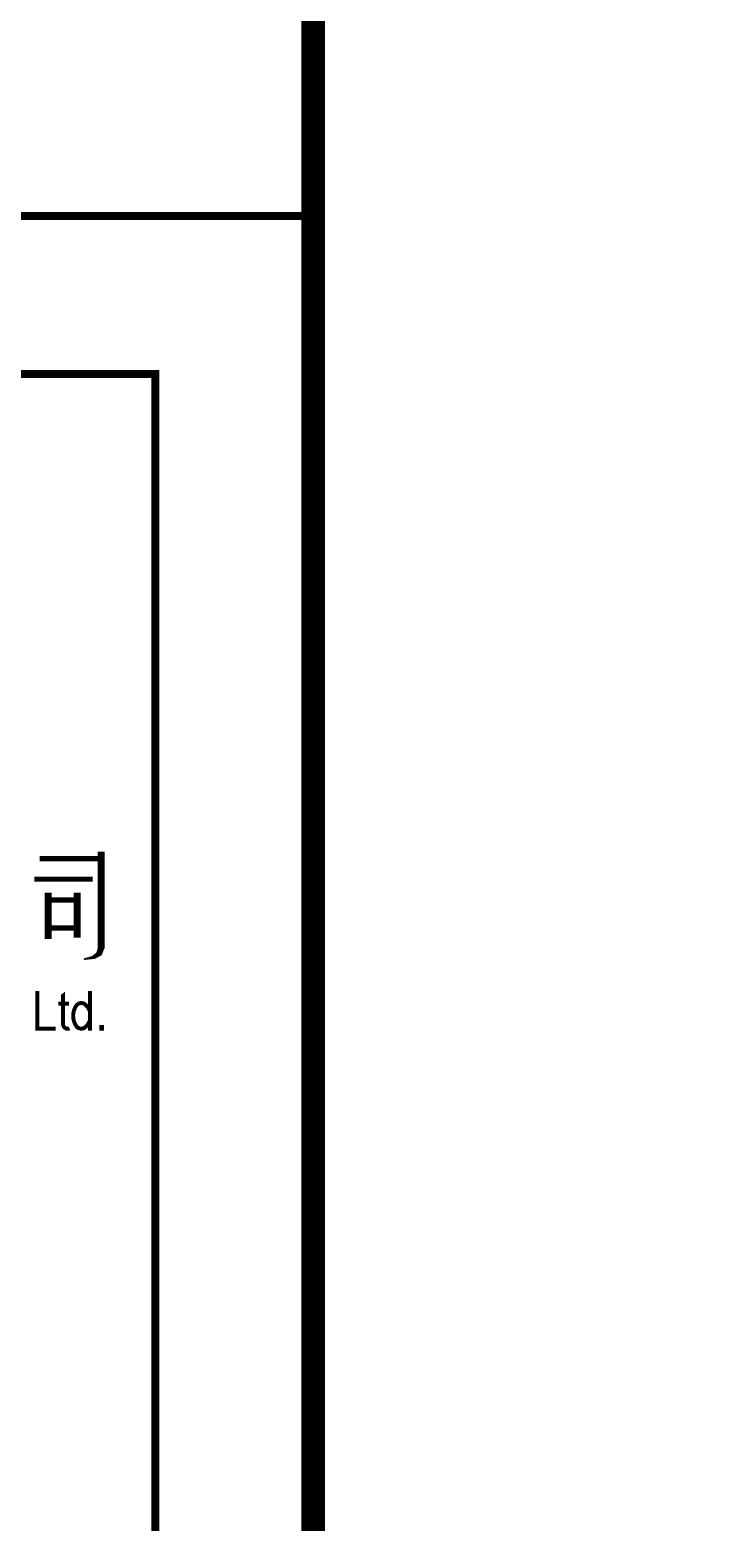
# Model space of a CAD drawing. Extents: x -160106 to 966792, y -663931 to 1550022.
# Drawn here: x -42759.9 to -42630.5, y -85813.4 to -85529.8 of the extents above; entities that cross this region are included whole.
import ezdxf
from ezdxf.enums import TextEntityAlignment as Align
from ezdxf.xclip import XClip

# ---------------------------------------------------------------- set-up
doc = ezdxf.new("R2010")
doc.units = 0
doc.layers.add('0-cxFrame', color=155, linetype='Continuous')
doc.layers.add('20剖面图$0$A-LIN-V', color=9, linetype='Continuous')
doc.layers.add('0-cxText', color=131, linetype='Continuous', lineweight=25)
doc.styles.add('cx_tuming', font='simhei.ttf')
doc.styles.add('cx_tuqian1', font='')
doc.styles.add('黑体', font='simhei.ttf', dxfattribs={"height": 12})
doc.styles.get('cx_tuqian1').set_extended_font_data('SimSun')

# ---------------------------------------------------------------- blocks, each defined once
blk = doc.blocks.new('zjcx_TT(Dragon)')
at = {"color": 7}
for points, const_width in [([(-343.7, -3025.6), (-343.7, -3636.9)], 43.3), ([(-733.8, -3070.7), (-343.7, -3070.7)], 32.5), ([(-767.7, -3200.3), (-397.8, -3200.3)], 32.5), ([(-678.8, -3286.4), (-678.8, -3579.5)], 43.3), ([(-495.7, -3286.4), (-495.7, -3571.2)], 43.3), ([(-678.8, -3332.3), (-495.7, -3332.3)], 32.5), ([(-678.8, -3510), (-495.7, -3510)], 32.5)]:
    blk.add_lwpolyline(points, dxfattribs=dict(at, const_width=const_width))
for points, const_width in [([(-747.5, -4159.9), (-747.5, -3907.9)], 25), ([(-413.7, -4159.9), (-413.7, -3907.9)], 25), ([(-584.5, -4117.5), (-584.5, -3932)], 25), ([(-615.7, -3989.4), (-546.2, -3989.4)], 25), ([(-339.5, -4159.9), (-339.5, -4124.7)], 30), ([(-742.7, -4147.4), (-632.3, -4147.4)], 25)]:
    blk.add_lwpolyline(points, dxfattribs=dict(const_width=const_width))
for points in [[(-584.6, -3938.3, 28, 0, 0), (-572, -3913.5, 25, 25, 0)], [(-441.3, -3997.1, 25, 20, -0.150596), (-414.9, -4047.8, 25, 25, 0)], [(-444.4, -4138.1, 25, 20, 0.200508), (-414.7, -4077.4, 25, 25, 0)]]:
    blk.add_lwpolyline(points, format="xyseb")
at = {"const_width": 25}
for points in [[(-500.8, -4001.3, 0.318714), (-498, -4135.3, 0.615609)], [(-501.8, -4002.6, -0.476832), (-441.3, -3997.1, -0.222028)], [(-584.5, -4116.1, 0.5602), (-544.6, -4145.9, 0.222028)], [(-498.7, -4134.4, 0.40791), (-444.4, -4138.1, 0.222028)]]:
    blk.add_lwpolyline(points, format="xyb", dxfattribs=at)
at = {"color": 7}
for points in [[(-322, -3636.9), (-365.3, -3636.9), (-340.5, -3683), (-374, -3665.5)], [(-384, -3705.6), (-399, -3686.6), (-452.1, -3712.4), (-454.8, -3703.6)], [(-340.5, -3683), (-374, -3665.5), (-384, -3705.6), (-399, -3686.6)]]:
    blk.add_solid(points, dxfattribs=at)
at = {"layer": '0-cxFrame', "const_width": 30}
blk.add_lwpolyline([(-7000, -10200.2), (0, -10200.2), (0, 0), (-7000, 0)], close=True, dxfattribs=at)
blk = doc.blocks.new('zjcx_T2(Dragon)')
at = {"layer": '0-cxFrame', "const_width": 50}
blk.add_lwpolyline([(-7000, 40000), (0, 40000), (0, 0), (-7000, 0)], close=True, dxfattribs=at)
at = {"layer": '0-cxFrame'}
blk.add_blockref('zjcx_TT(Dragon)', (0, 40000), dxfattribs=at)
blk = doc.blocks.new('TK22.A2 L(Dragon)')
at = {"layer": '0-cxFrame', "color": 7, "const_width": 0.5}
blk.add_lwpolyline([(0, 0), (-594, 0), (-594, 420), (0, 420)], close=True, dxfattribs=at)
at = {"layer": '0-cxFrame', "const_width": 0.5}
blk.add_lwpolyline([(-10, 10), (-80, 10), (-80, 410), (-10, 410)], close=True, dxfattribs=at)
at = {"layer": '0-cxFrame', "xscale": 0.01, "yscale": 0.01, "zscale": 0.01}
blk.add_blockref('zjcx_T2(Dragon)', (-10, 10), dxfattribs=at)
at = {"style": '黑体', "flags": 4}
blk.add_attdef('图幅', text='', height=3.3, dxfattribs=at).set_placement((-40, 3), align=Align.RIGHT)
at = {"layer": '0-cxText', "flags": 4}
for tag, height, style, p in [('建设单位', 3.5, 'cx_tuming', (-45, 240)), ('项目名称', 3.5, 'cx_tuming', (-45, 210)), ('子项名称', 3.5, 'cx_tuming', (-45, 180)), ('工程编号', 3.3, 'cx_tuqian1', (-35, 165)), ('图名1', 3.5, 'cx_tuming', (-45, 87)), ('图名2', 3.5, 'cx_tuming', (-45, 79)), ('图名3', 3.5, 'cx_tuming', (-45, 71)), ('出图日期', 3.3, 'cx_tuqian1', (-39, 60)), ('专业', 3.3, 'cx_tuqian1', (-55, 52)), ('版次', 3.3, 'cx_tuqian1', (-20, 44)), ('图号', 3.3, 'cx_tuqian1', (-55, 44))]:
    blk.add_attdef(tag, text='', height=height, dxfattribs=dict(at, style=style)).set_placement(p, align=Align.MIDDLE)
at = {"layer": 'Defpoints', "color": 6, "flags": 4}
for tag, height, style, p in [('tufu', 3.3, '黑体', (-12, 12)), ('dwfname', 4, 'cx_tuqian1', (-80, 3))]:
    blk.add_attdef(tag, text='', height=height, dxfattribs=dict(at, style=style)).set_placement(p, align=Align.RIGHT)
blk = doc.blocks.new('20250911162422')
at = {"layer": '20剖面图$0$A-LIN-V'}
blk.add_line((38.28, 15800), (-5372.08, 15800), dxfattribs=at)

msp = doc.modelspace()

# ---------------------------------------------------------------- block references
at = {"ltscale": 100}
ref = msp.add_blockref('20250911162422', (-37563, -101413.89), dxfattribs=at)
XClip(ref).set_block_clipping_path([(-707.5583296459, 14655.2594950696), (387.8619593782, 16488.0939963564)])
at = {"layer": '0-cxFrame', "xscale": 9, "yscale": 9, "zscale": 9, "rotation": 270}
msp.add_blockref('TK22.A2 L(Dragon)', (-42706.09, -86825.19), dxfattribs=at)
at = {"layer": '0-cxFrame', "xscale": 3, "yscale": 3, "zscale": 3}
msp.add_blockref('TK22.A2 L(Dragon)', (-42706.09, -86825.19), dxfattribs=at)

doc.saveas('drawing.dxf')
